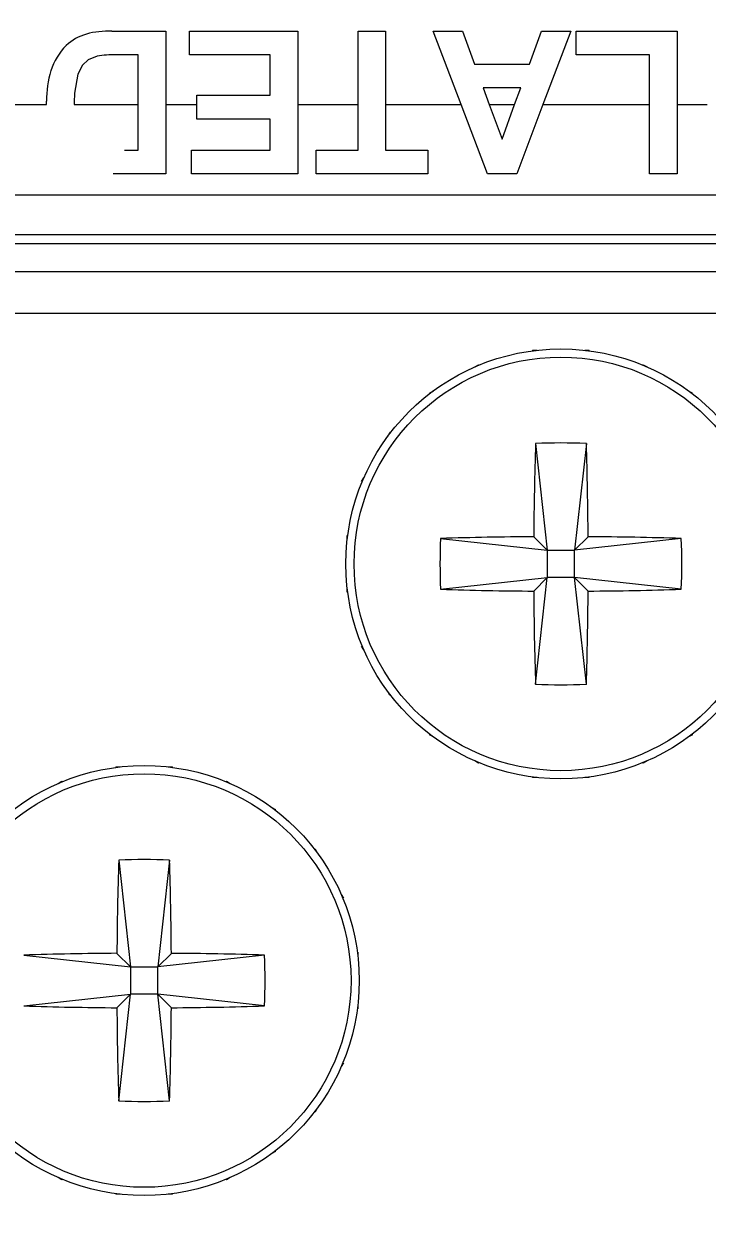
# Model space of a CAD drawing. Header units: inches. Extents: x 0.2 to 16.8, y 0.2 to 10.8.
# Drawn here: x 5.738 to 6.249, y 6.802 to 7.692 of the extents above; entities that cross this region are included whole.
import ezdxf

# ---------------------------------------------------------------- set-up
doc = ezdxf.new("R2010")
doc.units = ezdxf.units.IN
doc.header["$MEASUREMENT"] = 0
doc.styles.add('SLDTEXTSTYLE0', font='TXT', dxfattribs={"width": 0.605})
doc.dimstyles.new('SLDDIMSTYLE0', dxfattribs={"dimtxt": 0.08, "dimasz": 0.1, "dimexe": 0, "dimexo": 0.0625, "dimgap": 0.02, "dimtad": 0, "dimtih": 1, "dimtoh": 1, "dimdec": 3, "dimzin": 12, "dimdsep": 46, "dimtxsty": 'SLDTEXTSTYLE0', "dimsah": 1, "dimcen": 0.09, "dimadec": 0, "dimazin": 0, "dimtfac": 1, "dimtdec": 3, "dimtofl": 0, "dimtmove": 0, "dimatfit": 3, "dimfxl": 1, "dimtolj": 1, "dimtzin": 12, "dimarcsym": 0})
doc.dimstyles.new('SLDDIMSTYLE2', dxfattribs={"dimtxt": 0.08, "dimasz": 0.1, "dimexe": 0, "dimexo": 0.0625, "dimgap": 0.02, "dimtad": 0, "dimtih": 1, "dimtoh": 1, "dimdec": 3, "dimzin": 4, "dimdsep": 46, "dimtxsty": 'SLDTEXTSTYLE0', "dimsah": 1, "dimcen": 0.09, "dimadec": 0, "dimazin": 0, "dimtfac": 1, "dimtdec": 3, "dimtofl": 0, "dimtmove": 0, "dimatfit": 3, "dimfxl": 1, "dimtolj": 1, "dimtzin": 12, "dimarcsym": 0})
doc.dimstyles.new('SLDDIMSTYLE4', dxfattribs={"dimtxt": 0.1, "dimasz": 0.1, "dimexe": 0, "dimexo": 0.0625, "dimgap": 0.025, "dimtad": 0, "dimtih": 1, "dimtoh": 1, "dimdec": 0, "dimzin": 0, "dimdsep": 46, "dimtxsty": 'Standard', "dimsah": 1, "dimcen": 0.09, "dimadec": 0, "dimazin": 0, "dimtfac": 1, "dimtdec": 0, "dimtofl": 0, "dimtmove": 0, "dimatfit": 3, "dimfxl": 1, "dimtolj": 1, "dimtzin": 0, "dimarcsym": 0})

# ---------------------------------------------------------------- blocks, each defined once
blk = doc.blocks.new('*D8')
at = {"color": 7, "linetype": 'Continuous', "lineweight": 0}
for p, q in [((2.73416, 7.072), (2.73416, 5.71527)), ((8.60916, 7.072), (8.60916, 5.71527)), ((5.44873, 5.89798), (5.44873, 5.77527)), ((5.44873, 5.89798), (5.50366, 5.89798)), ((5.8946, 5.89798), (5.83966, 5.89798)), ((5.8946, 5.89798), (5.8946, 5.77527)), ((2.73416, 5.77527), (5.34961, 5.77527)), ((5.44873, 5.77527), (5.50366, 5.77527)), ((5.8946, 5.77527), (5.83966, 5.77527)), ((8.60916, 5.77527), (5.99372, 5.77527))]:
    blk.add_line(p, q, dxfattribs=at)
for points in [[(2.73416, 5.77527), (2.83416, 5.74527), (2.83416, 5.80527)], [(8.60916, 5.77527), (8.50916, 5.80527), (8.50916, 5.74527)]]:
    blk.add_solid(points, dxfattribs=at)
at = {"color": 7, "linetype": 'Continuous', "lineweight": 0, "char_height": 0.08, "attachment_point": 1, "style": 'SLDTEXTSTYLE0'}
for s, insert in [('{149.23}', (5.50366, 5.8784)), ('{5.875}', (5.5342, 5.75569))]:
    blk.add_mtext(s, dxfattribs=dict(at, insert=insert))
blk = doc.blocks.new('*D9')
at = {"color": 7, "linetype": 'Continuous', "lineweight": 0}
for p, q in [((3.04666, 7.072), (3.04666, 6.06259)), ((8.29666, 6.88464), (8.29666, 6.06259)), ((5.44873, 6.2453), (5.44873, 6.12259)), ((5.44873, 6.2453), (5.50366, 6.2453)), ((5.8946, 6.2453), (5.83966, 6.2453)), ((5.8946, 6.2453), (5.8946, 6.12259)), ((3.04666, 6.12259), (5.34961, 6.12259)), ((5.44873, 6.12259), (5.50366, 6.12259)), ((5.8946, 6.12259), (5.83966, 6.12259)), ((8.29666, 6.12259), (5.99372, 6.12259))]:
    blk.add_line(p, q, dxfattribs=at)
for points in [[(3.04666, 6.12259), (3.14666, 6.09259), (3.14666, 6.15259)], [(8.29666, 6.12259), (8.19666, 6.15259), (8.19666, 6.09259)]]:
    blk.add_solid(points, dxfattribs=at)
at = {"color": 7, "linetype": 'Continuous', "lineweight": 0, "char_height": 0.08, "attachment_point": 1, "style": 'SLDTEXTSTYLE0'}
for s, insert in [('{133.35}', (5.50366, 6.22572)), ('{5.250}', (5.5342, 6.10301))]:
    blk.add_mtext(s, dxfattribs=dict(at, insert=insert))
blk = doc.blocks.new('*D10')
at = {"color": 7, "linetype": 'Continuous', "lineweight": 0}
for p, q in [((5.44873, 8.52846), (5.44873, 8.40575)), ((5.44873, 8.52846), (5.50366, 8.52846)), ((5.8946, 8.52846), (5.83966, 8.52846)), ((5.8946, 8.52846), (5.8946, 8.40575)), ((3.63666, 7.192), (3.63666, 8.46575)), ((7.70666, 7.192), (7.70666, 8.46575)), ((3.63666, 8.40575), (5.34961, 8.40575)), ((5.44873, 8.40575), (5.50366, 8.40575)), ((5.8946, 8.40575), (5.83966, 8.40575)), ((7.70666, 8.40575), (5.99372, 8.40575))]:
    blk.add_line(p, q, dxfattribs=at)
for points in [[(3.63666, 8.40575), (3.73666, 8.37575), (3.73666, 8.43575)], [(7.70666, 8.40575), (7.60666, 8.43575), (7.60666, 8.37575)]]:
    blk.add_solid(points, dxfattribs=at)
at = {"color": 7, "linetype": 'Continuous', "lineweight": 0, "char_height": 0.08, "attachment_point": 1, "style": 'SLDTEXTSTYLE0'}
for s, insert in [('{103.38}', (5.50366, 8.50888)), ('{4.070}', (5.5342, 8.38617))]:
    blk.add_mtext(s, dxfattribs=dict(at, insert=insert))

msp = doc.modelspace()

# ---------------------------------------------------------------- linework, layer by layer
at = {"color": 7, "linetype": 'Continuous', "lineweight": 15}
for p, q in [((5.80342, 7.687), (5.84382, 7.687)), ((5.84382, 7.687), (5.84382, 7.632)), ((5.86166, 7.687), (5.94259, 7.687)), ((5.86166, 7.66917), (5.86166, 7.687)), ((5.94259, 7.687), (5.94259, 7.632)), ((5.98786, 7.687), (6.00844, 7.687)), ((5.98786, 7.632), (5.98786, 7.687)), ((6.00844, 7.687), (6.00844, 7.632)), ((6.0441, 7.687), (6.06592, 7.687)), ((6.06499, 7.632), (6.0441, 7.687)), ((6.06592, 7.687), (6.07495, 7.66231)), ((6.11602, 7.66231), (6.12504, 7.687)), ((6.12504, 7.687), (6.14699, 7.687)), ((6.14699, 7.687), (6.1262, 7.632)), ((6.1511, 7.687), (6.22655, 7.687)), ((6.1511, 7.66917), (6.1511, 7.687)), ((6.22655, 7.687), (6.22655, 7.632)), ((5.82325, 7.66917), (5.80631, 7.66917)), ((5.82325, 7.632), (5.82325, 7.66917)), ((5.92201, 7.66917), (5.86166, 7.66917)), ((5.92201, 7.63899), (5.92201, 7.66917)), ((6.20598, 7.66917), (6.1511, 7.66917)), ((6.20598, 7.632), (6.20598, 7.66917)), ((6.07495, 7.66231), (6.11602, 7.66231)), ((6.08149, 7.64448), (6.08605, 7.632)), ((6.10956, 7.64448), (6.08149, 7.64448)), ((6.10501, 7.632), (6.10956, 7.64448)), ((5.75469, 7.632), (5.75466, 7.63453)), ((5.77523, 7.63355), (5.77525, 7.632)), ((5.86714, 7.63899), (5.92201, 7.63899)), ((5.86714, 7.632), (5.86714, 7.63899)), ((5.82325, 7.59784), (5.82325, 7.632)), ((5.84382, 7.632), (5.84382, 7.58)), ((5.86714, 7.62116), (5.86714, 7.632)), ((5.94259, 7.632), (5.94259, 7.58)), ((5.98786, 7.59784), (5.98786, 7.632)), ((6.00844, 7.632), (6.00844, 7.59784)), ((6.08474, 7.58), (6.06499, 7.632)), ((6.08605, 7.632), (6.09555, 7.60607)), ((6.09555, 7.60607), (6.10501, 7.632)), ((6.1262, 7.632), (6.10654, 7.58)), ((6.20598, 7.58), (6.20598, 7.632)), ((6.22655, 7.632), (6.22655, 7.58)), ((5.92201, 7.62116), (5.86714, 7.62116)), ((5.92201, 7.59784), (5.92201, 7.62116)), ((5.81306, 7.59784), (5.82325, 7.59784)), ((5.86303, 7.59784), (5.92201, 7.59784)), ((5.86303, 7.58), (5.86303, 7.59784)), ((5.95631, 7.59784), (5.98786, 7.59784)), ((5.95631, 7.58), (5.95631, 7.59784)), ((6.00844, 7.59784), (6.03999, 7.59784)), ((6.03999, 7.59784), (6.03999, 7.58)), ((5.84382, 7.58), (5.80458, 7.58)), ((5.94259, 7.58), (5.86303, 7.58)), ((6.03999, 7.58), (5.95631, 7.58)), ((6.10654, 7.58), (6.08474, 7.58)), ((6.22655, 7.58), (6.20598, 7.58)), ((3.67166, 7.507), (7.67166, 7.507)), ((6.11845, 7.448), (6.11843, 7.4476)), ((6.11845, 7.448), (6.12175, 7.448)), ((6.15758, 7.448), (6.16088, 7.448)), ((6.16089, 7.4476), (6.16088, 7.448)), ((6.07518, 7.43552), (6.07803, 7.43717)), ((6.07825, 7.43683), (6.07803, 7.43717)), ((6.20129, 7.43717), (6.20108, 7.43683)), ((6.20129, 7.43717), (6.20415, 7.43552)), ((6.04129, 7.41596), (6.04415, 7.41761)), ((6.04129, 7.41596), (6.04148, 7.4156)), ((6.23518, 7.41761), (6.23803, 7.41596)), ((6.23784, 7.4156), (6.23803, 7.41596)), ((6.01006, 7.38352), (6.0117, 7.38637)), ((6.01206, 7.38618), (6.0117, 7.38637)), ((6.12064, 7.37809), (6.12941, 7.29825)), ((6.15869, 7.37809), (6.14991, 7.29825)), ((5.99049, 7.34963), (5.99214, 7.35249)), ((5.99049, 7.34963), (5.99084, 7.34942)), ((5.98007, 7.30923), (5.97966, 7.30922)), ((5.97966, 7.30592), (5.97966, 7.30922)), ((6.04957, 7.30703), (6.12941, 7.29825)), ((6.12941, 7.29825), (6.1193, 7.30836)), ((6.16002, 7.30836), (6.14991, 7.29825)), ((6.22975, 7.30703), (6.14991, 7.29825)), ((6.12941, 7.29825), (6.14991, 7.29825)), ((6.12941, 7.29825), (6.12941, 7.27775)), ((6.14991, 7.27775), (6.14991, 7.29825)), ((6.04957, 7.26898), (6.12941, 7.27775)), ((6.1193, 7.26764), (6.12941, 7.27775)), ((6.12064, 7.19792), (6.12941, 7.27775)), ((6.14991, 7.27775), (6.12941, 7.27775)), ((6.14991, 7.27775), (6.16002, 7.26764)), ((6.22975, 7.26898), (6.14991, 7.27775)), ((6.15869, 7.19792), (6.14991, 7.27775)), ((5.97966, 7.26679), (5.97966, 7.27009)), ((5.97966, 7.26679), (5.98007, 7.26678)), ((5.99084, 7.22659), (5.99049, 7.22637)), ((5.99214, 7.22352), (5.99049, 7.22637)), ((6.0117, 7.18963), (6.01006, 7.19249)), ((6.0117, 7.18963), (6.01206, 7.18982)), ((6.04148, 7.1604), (6.04129, 7.16005)), ((6.04415, 7.1584), (6.04129, 7.16005)), ((6.23803, 7.16005), (6.23518, 7.1584)), ((6.23803, 7.16005), (6.23784, 7.1604)), ((5.80645, 7.136), (5.80643, 7.1356)), ((5.80645, 7.136), (5.80975, 7.136)), ((5.84558, 7.136), (5.84888, 7.136)), ((5.84889, 7.1356), (5.84888, 7.136)), ((6.07803, 7.13883), (6.07518, 7.14048)), ((6.07803, 7.13883), (6.07825, 7.13918)), ((6.20108, 7.13918), (6.20129, 7.13883)), ((6.20415, 7.14048), (6.20129, 7.13883)), ((6.11843, 7.12841), (6.11845, 7.128)), ((6.12175, 7.128), (6.11845, 7.128)), ((6.16088, 7.128), (6.15758, 7.128)), ((6.16088, 7.128), (6.16089, 7.12841)), ((5.76318, 7.12352), (5.76603, 7.12517)), ((5.76625, 7.12483), (5.76603, 7.12517)), ((5.88929, 7.12517), (5.88908, 7.12483)), ((5.88929, 7.12517), (5.89215, 7.12352)), ((5.92318, 7.10561), (5.92603, 7.10396)), ((5.92584, 7.1036), (5.92603, 7.10396)), ((5.95562, 7.07437), (5.95526, 7.07418)), ((5.95562, 7.07437), (5.95727, 7.07152)), ((5.80864, 7.06609), (5.81741, 6.98625)), ((5.84669, 7.06609), (5.83791, 6.98625)), ((5.97518, 7.04049), (5.97683, 7.03763)), ((5.97649, 7.03742), (5.97683, 7.03763)), ((5.73757, 6.99503), (5.81741, 6.98625)), ((5.81741, 6.98625), (5.8073, 6.99636)), ((5.84802, 6.99636), (5.83791, 6.98625)), ((5.91775, 6.99503), (5.83791, 6.98625)), ((5.98766, 6.99722), (5.98726, 6.99723)), ((5.98766, 6.99722), (5.98766, 6.99392)), ((5.81741, 6.98625), (5.83791, 6.98625)), ((5.81741, 6.98625), (5.81741, 6.96575)), ((5.83791, 6.96575), (5.83791, 6.98625)), ((5.73757, 6.95698), (5.81741, 6.96575)), ((5.8073, 6.95564), (5.81741, 6.96575)), ((5.80864, 6.88592), (5.81741, 6.96575)), ((5.83791, 6.96575), (5.81741, 6.96575)), ((5.83791, 6.96575), (5.84802, 6.95564)), ((5.91775, 6.95698), (5.83791, 6.96575)), ((5.84669, 6.88592), (5.83791, 6.96575)), ((5.98766, 6.95809), (5.98766, 6.95479)), ((5.98726, 6.95478), (5.98766, 6.95479)), ((5.97683, 6.91437), (5.97518, 6.91152)), ((5.97683, 6.91437), (5.97649, 6.91459)), ((5.95526, 6.87782), (5.95562, 6.87763)), ((5.95727, 6.88049), (5.95562, 6.87763)), ((5.92603, 6.84805), (5.92318, 6.8464)), ((5.92603, 6.84805), (5.92584, 6.8484)), ((5.76603, 6.82683), (5.76318, 6.82848)), ((5.76603, 6.82683), (5.76625, 6.82718)), ((5.88908, 6.82718), (5.88929, 6.82683)), ((5.89215, 6.82848), (5.88929, 6.82683)), ((5.80643, 6.81641), (5.80645, 6.816)), ((5.80975, 6.816), (5.80645, 6.816)), ((5.84888, 6.816), (5.84558, 6.816)), ((5.84888, 6.816), (5.84889, 6.81641))]:
    msp.add_line(p, q, dxfattribs=at)
at = {"color": 7, "linetype": 'Continuous', "lineweight": 0}
for p, q in [((5.69975, 7.632), (5.75469, 7.632)), ((5.77525, 7.632), (5.82325, 7.632)), ((5.84382, 7.632), (5.86714, 7.632)), ((5.94259, 7.632), (5.98786, 7.632)), ((6.00844, 7.632), (6.06499, 7.632)), ((6.08605, 7.632), (6.10501, 7.632)), ((6.1262, 7.632), (6.20598, 7.632)), ((6.22655, 7.632), (6.24915, 7.632)), ((3.67166, 7.56442), (7.67166, 7.56442)), ((7.67166, 7.53444), (3.67166, 7.53444)), ((3.67166, 7.52801), (7.67166, 7.52801)), ((7.76127, 7.47551), (3.58205, 7.47551))]:
    msp.add_line(p, q, dxfattribs=at)
at = {"color": 7, "linetype": 'Continuous', "lineweight": 15, "flags": 128}
msp.add_lwpolyline([(5.79262, 7.66814), (5.78575, 7.66535), (5.78152, 7.66157), (5.77797, 7.65462), (5.77543, 7.64039), (5.77523, 7.63355)], dxfattribs=at)
at = {"color": 7, "linetype": 'Continuous', "lineweight": 15}
for centre in [(6.13966, 7.288), (5.82766, 6.976)]:
    msp.add_circle(centre, 0.161, dxfattribs=at)
at = {"color": 7, "linetype": 'Continuous', "lineweight": 0}
for centre in [(6.13966, 7.288), (5.82766, 6.976)]:
    msp.add_circle(centre, 0.15485, dxfattribs=at)
at = {"color": 7, "linetype": 'Continuous', "lineweight": 15}
for centre, radius, start, end in [((5.80197, 7.61618), 0.07084, 88.82915, 104.35569), ((5.79543, 7.64739), 0.03893, 106.45162, 132.1292), ((5.80239, 7.64346), 0.04658, 135.2418, 162.7231), ((5.80428, 7.6026), 0.0666, 88.25244, 100.08804), ((5.82506, 7.63616), 0.07042, 162.45236, 181.32899), ((8.89088, 7.29037), 2.77163, 178.18361, 179.62815), ((6.13966, 6.98192), 0.39663, 87.25053, 92.74947), ((3.38768, 7.29036), 2.7724, 0.37205, 1.81619), ((6.44572, 7.288), 0.3966, 177.25035, 182.74965), ((6.1373, 4.53631), 2.77211, 90.37199, 91.81346), ((6.14202, 4.5363), 2.77212, 88.18654, 89.62801), ((5.83355, 7.288), 0.39665, 357.25072, 2.74928), ((6.1373, 10.03969), 2.77211, 268.18654, 269.62801), ((6.14202, 10.03971), 2.77212, 270.37199, 271.81346), ((8.89087, 7.28563), 2.77163, 180.37185, 181.81639), ((3.38768, 7.28564), 2.7724, 358.18381, 359.62795), ((6.13966, 7.59408), 0.39662, 267.25049, 272.74951), ((8.57936, 6.97836), 2.77212, 178.18373, 179.62801), ((5.82766, 6.66993), 0.39662, 87.25048, 92.74952), ((3.07597, 6.97836), 2.77212, 0.37199, 1.81627), ((5.8253, 4.22431), 2.77212, 90.37199, 91.81346), ((5.83002, 4.2243), 2.77212, 88.18654, 89.62801), ((5.52158, 6.976), 0.39663, 357.25053, 2.74947), ((5.8253, 9.7277), 2.77212, 268.18654, 269.62801), ((5.83002, 9.7277), 2.77212, 270.37199, 271.81346), ((8.57936, 6.97364), 2.77212, 180.37199, 181.81627), ((3.07596, 6.97364), 2.77212, 358.18373, 359.62801), ((5.82766, 7.28208), 0.39663, 267.25053, 272.74947)]:
    msp.add_arc(centre, radius, start, end, dxfattribs=at)

# ---------------------------------------------------------------- dimensions: what is measured, and where the dimension line sits
at = {"color": 7, "linetype": 'Continuous', "lineweight": 0}
for base, p1, p2, dimstyle, picture, middle in [((7.70666, 8.40575), (3.63666, 7.132), (7.70666, 7.132), 'SLDDIMSTYLE2', '*D10', (5.67166, 8.40575)), ((2.73416, 5.77527), (8.60916, 7.132), (2.73416, 7.132), 'SLDDIMSTYLE0', '*D8', (5.67166, 5.77527)), ((8.29666, 6.12259), (3.04666, 7.132), (8.29666, 6.94464), 'SLDDIMSTYLE2', '*D9', (5.67166, 6.12259))]:
    dim = msp.add_linear_dim(base=base, p1=p1, p2=p2, dimstyle=dimstyle, override={"dimtxt": 0.08, "dimasz": 0.1, "dimexe": 0.06, "dimexo": 0.06, "dimgap": 0.06, "dimzin": 12, "dimtzin": 12}, dxfattribs=at)
    dim.commit()
    dim.dimension.update_dxf_attribs({"geometry": picture, "text_midpoint": middle, "dimtype": 160})

# ---------------------------------------------------------------- leaders
msp.add_leader([(5.5659, 7.43448), (5.79161, 8.0836), (5.89161, 8.0836)], dimstyle='SLDDIMSTYLE4', dxfattribs=at)

doc.saveas('drawing.dxf')
